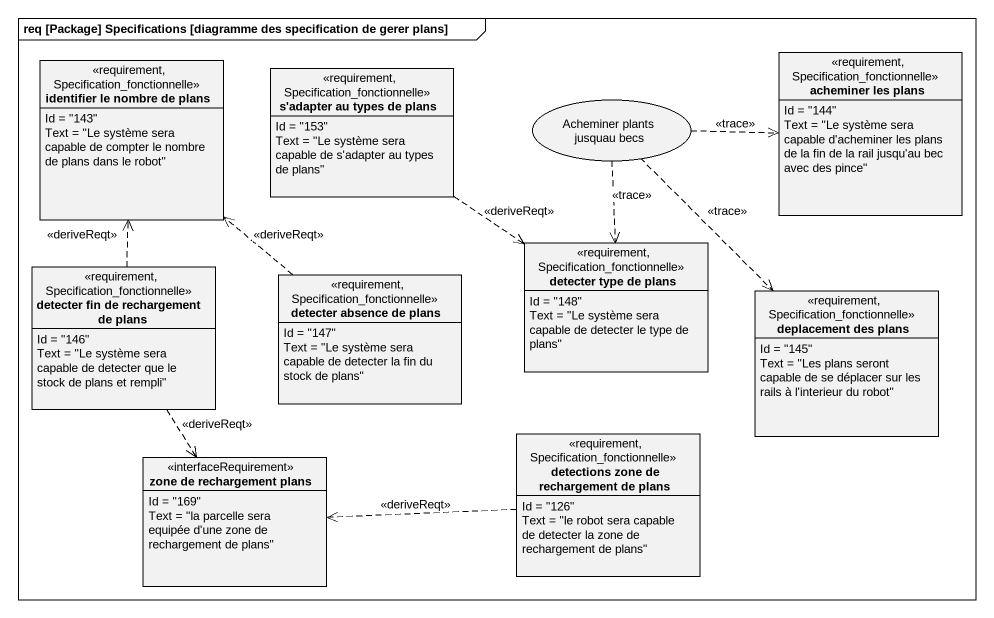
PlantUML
@startuml
mainframe req [Package] Specifications [diagramme des specification de gerer plans]
allowmixing
hide circle
hide empty members
class "identifier le nombre de plans" as identifier_le_nombre_de <<requirement, Specification_fonctionnelle>> {
  Id = "143"
  Text = "Le système sera capable de compter le nombre de plans dans le robot"
}
class "s'adapter au types de plans" as s_adapter_au_types_de_plans <<requirement, Specification_fonctionnelle>> {
  Id = "153"
  Text = "Le système sera capable de s'adapter au types de plans"
}
class "acheminer les plans" as acheminer_les_plans <<requirement, Specification_fonctionnelle>> {
  Id = "144"
  Text = "Le système sera capable d'acheminer les plans de la fin de la rail jusqu'au bec avec des pince"
}
usecase "Acheminer plants jusquau becs" as Acheminer_plants_jusquau
class "detecter type de plans" as detecter_type_de_plans <<requirement, Specification_fonctionnelle>> {
  Id = "148"
  Text = "Le système sera capable de detecter le type de plans"
}
class "detecter fin de rechargement de plans" as detecter_fin_de <<requirement, Specification_fonctionnelle>> {
  Id = "146"
  Text = "Le système sera capable de detecter que le stock de plans et rempli"
}
class "detecter absence de plans" as detecter_absence_de_plans <<requirement, Specification_fonctionnelle>> {
  Id = "147"
  Text = "Le système sera capable de detecter la fin du stock de plans"
}
class "deplacement des plans" as deplacement_des_plans <<requirement, Specification_fonctionnelle>> {
  Id = "145"
  Text = "Les plans seront capable de se déplacer sur les rails à l'interieur du robot"
}
class "detections zone de rechargement de plans" as detections_zone_de <<requirement, Specification_fonctionnelle>> {
  Id = "126"
  Text = "le robot sera capable de detecter la zone de rechargement de plans"
}
class "zone de rechargement plans" as zone_de_rechargement_plans <<interfaceRequirement>> {
  Id = "169"
  Text = "la parcelle sera equipée d'une zone de rechargement de plans"
}
s_adapter_au_types_de_plans ..> detecter_type_de_plans : <<deriveReqt>>
Acheminer_plants_jusquau .right.> acheminer_les_plans : <<trace>>
Acheminer_plants_jusquau ..> detecter_type_de_plans : <<trace>>
Acheminer_plants_jusquau ..> deplacement_des_plans : <<trace>>
detecter_fin_de .up.> identifier_le_nombre_de : <<deriveReqt>>
detecter_fin_de ..> zone_de_rechargement_plans : <<deriveReqt>>
detecter_absence_de_plans .up.> identifier_le_nombre_de : <<deriveReqt>>
detections_zone_de .left.> zone_de_rechargement_plans : <<deriveReqt>>
@enduml
